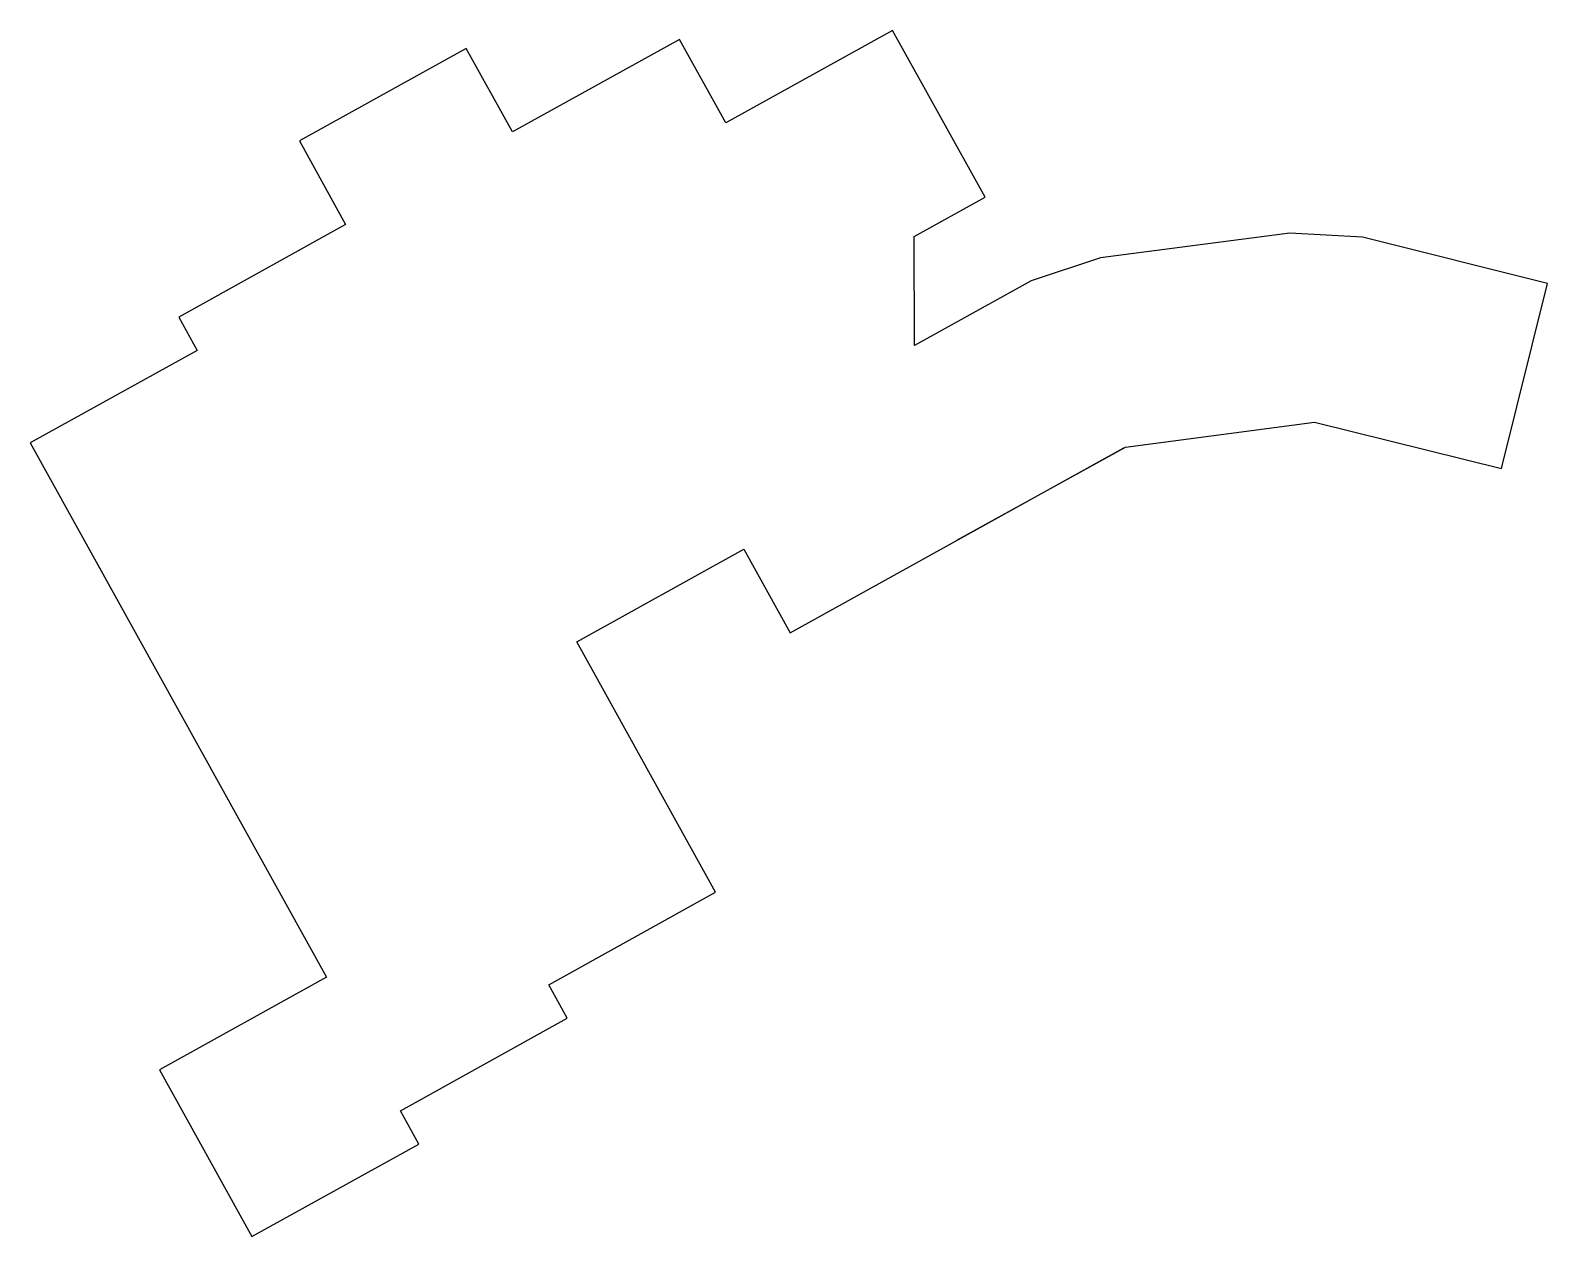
# Model space of a CAD drawing. Header units: millimetres. Extents: x 233 to 384, y -219 to -99.
import ezdxf

# ---------------------------------------------------------------- set-up
doc = ezdxf.new("R2010")
doc.units = ezdxf.units.MM

msp = doc.modelspace()

# ---------------------------------------------------------------- linework, layer by layer
for p, q in [((318.46, -99.01), (301.85, -108.22)), ((327.68, -115.62), (318.46, -99.01)), ((276.02, -100.81), (259.4, -110.02)), ((280.62, -109.12), (276.02, -100.81)), ((297.24, -99.91), (280.62, -109.12)), ((301.85, -108.22), (297.24, -99.91)), ((259.4, -110.02), (264.01, -118.33)), ((320.61, -119.54), (327.68, -115.62)), ((264.01, -118.33), (247.39, -127.54)), ((358.01, -119.18), (339.18, -121.66)), ((365.26, -119.59), (358.01, -119.18)), ((320.65, -130.38), (320.61, -119.54)), ((383.7, -124.19), (365.26, -119.59)), ((339.18, -121.66), (332.28, -123.93)), ((332.28, -123.93), (320.65, -130.38)), ((379.1, -142.62), (383.7, -124.19)), ((247.39, -127.54), (249.23, -130.87)), ((249.23, -130.87), (232.61, -140.08)), ((341.66, -140.5), (360.49, -138.02)), ((360.49, -138.02), (379.1, -142.62)), ((232.61, -140.08), (262.09, -193.25)), ((324.88, -149.76), (341.66, -140.5)), ((308.26, -158.97), (341.49, -140.55)), ((287.03, -159.88), (303.65, -150.66)), ((303.65, -150.66), (308.26, -158.97)), ((300.85, -184.8), (287.03, -159.88)), ((284.23, -194.01), (300.85, -184.8)), ((262.09, -193.25), (245.47, -202.47)), ((286.08, -197.34), (284.23, -194.01)), ((269.46, -206.55), (286.08, -197.34)), ((245.47, -202.47), (254.68, -219.08)), ((271.3, -209.87), (269.46, -206.55)), ((254.68, -219.08), (271.3, -209.87))]:
    msp.add_line(p, q)

doc.saveas('drawing.dxf')
